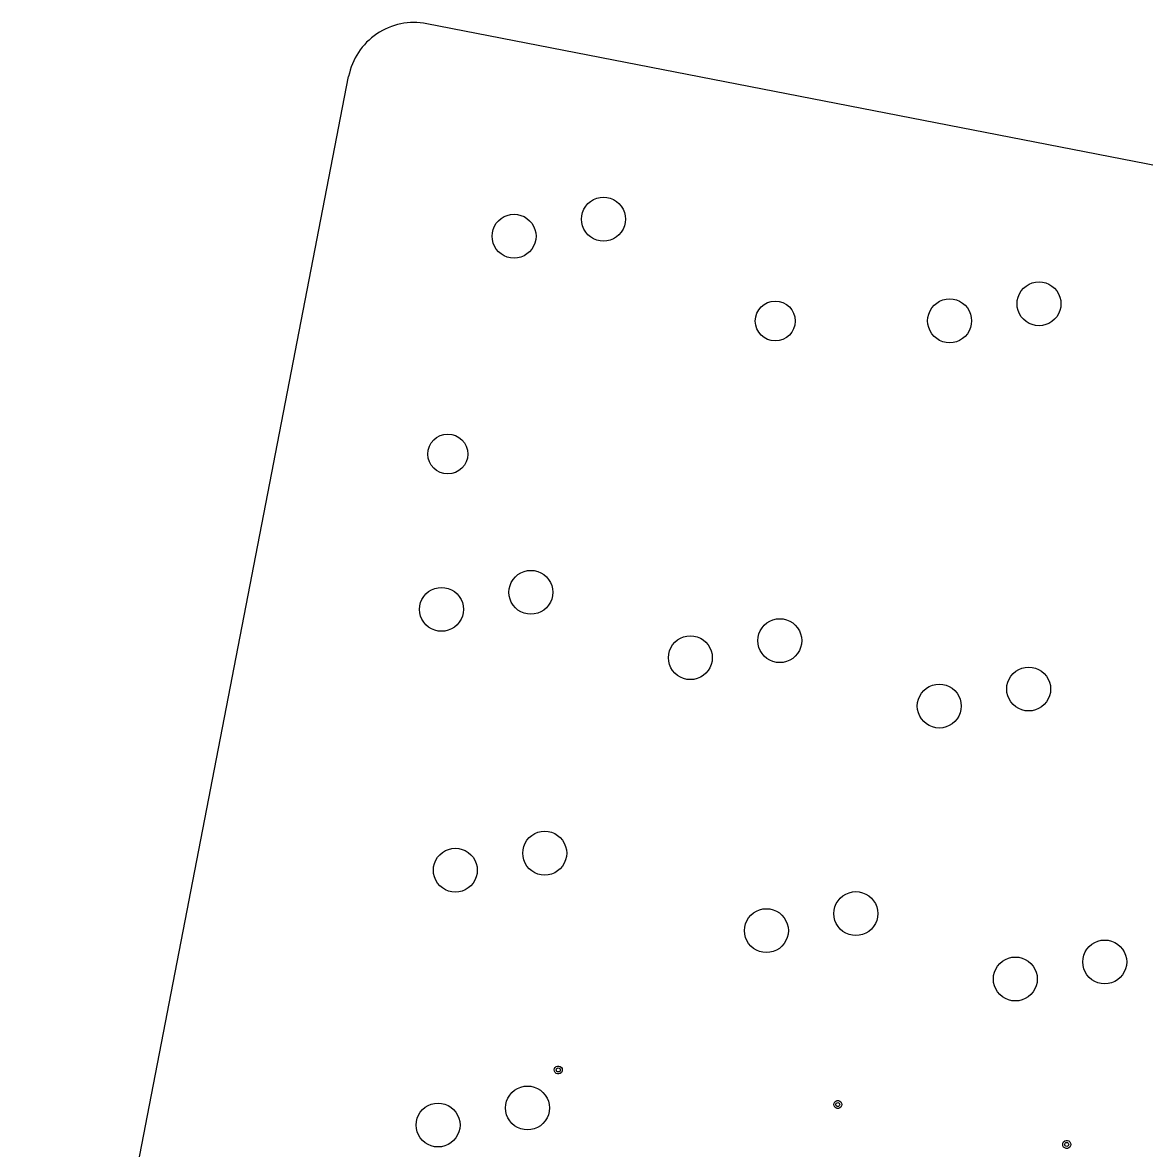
# Model space of a CAD drawing. Extents: x 101 to 518, y -308 to -134.
# Drawn here: x 101.6 to 186, y -227.5 to -142.8 of the extents above; entities that cross this region are included whole.
import ezdxf

# ---------------------------------------------------------------- set-up
doc = ezdxf.new("R2010")
doc.units = 0
doc.layers.add('BLACK', color=7, linetype='CONTINUOUS')

msp = doc.modelspace()

# ---------------------------------------------------------------- linework, layer by layer
at = {"layer": 'BLACK', "linetype": 'CONTINUOUS'}
for p, q in [((244.377337, -164.753061), (131.923203, -142.853183)), ((101.55841, -273.39485), (126.058534, -146.810875)), ((144.45502, -156.070474), (144.694226, -155.971392)), ((144.694226, -155.971392), (144.945987, -155.910949)), ((144.945987, -155.910949), (145.204104, -155.890635)), ((145.204104, -155.890635), (145.462221, -155.910949)), ((145.462221, -155.910949), (145.713982, -155.971392)), ((145.713982, -155.971392), (145.953188, -156.070474)), ((143.634861, -157.030757), (143.733943, -156.791551)), ((143.733943, -156.791551), (143.869226, -156.570789)), ((143.869226, -156.570789), (144.037378, -156.373909)), ((144.037378, -156.373909), (144.234258, -156.205757)), ((144.234258, -156.205757), (144.45502, -156.070474)), ((145.953188, -156.070474), (146.17395, -156.205757)), ((146.17395, -156.205757), (146.37083, -156.373909)), ((146.37083, -156.373909), (146.538982, -156.570789)), ((146.538982, -156.570789), (146.674265, -156.791551)), ((146.674265, -156.791551), (146.773347, -157.030757)), ((137.151238, -157.852485), (137.31939, -157.655605)), ((137.31939, -157.655605), (137.51627, -157.487453)), ((137.51627, -157.487453), (137.737032, -157.35217)), ((137.737032, -157.35217), (137.976238, -157.253088)), ((137.976238, -157.253088), (138.227999, -157.192645)), ((138.227999, -157.192645), (138.486116, -157.172331)), ((138.486116, -157.172331), (138.744233, -157.192645)), ((138.744233, -157.192645), (138.995994, -157.253088)), ((138.995994, -157.253088), (139.2352, -157.35217)), ((139.2352, -157.35217), (139.455962, -157.487453)), ((139.455962, -157.487453), (139.652842, -157.655605)), ((139.652842, -157.655605), (139.820994, -157.852485)), ((143.554104, -157.540635), (143.574418, -157.282518)), ((143.574418, -157.798752), (143.554104, -157.540635)), ((143.574418, -157.282518), (143.634861, -157.030757)), ((146.773347, -157.030757), (146.83379, -157.282518)), ((146.83379, -157.282518), (146.854104, -157.540635)), ((146.854104, -157.540635), (146.83379, -157.798752)), ((136.85643, -158.564214), (136.916873, -158.312453)), ((136.916873, -158.312453), (137.015955, -158.073247)), ((137.015955, -158.073247), (137.151238, -157.852485)), ((139.820994, -157.852485), (139.956277, -158.073247)), ((139.956277, -158.073247), (140.055359, -158.312453)), ((140.055359, -158.312453), (140.115802, -158.564214)), ((143.634861, -158.050513), (143.574418, -157.798752)), ((143.733943, -158.289719), (143.634861, -158.050513)), ((143.869226, -158.510481), (143.733943, -158.289719)), ((144.037378, -158.707361), (143.869226, -158.510481)), ((146.538982, -158.510481), (146.37083, -158.707361)), ((146.674265, -158.289719), (146.538982, -158.510481)), ((146.773347, -158.050513), (146.674265, -158.289719)), ((146.83379, -157.798752), (146.773347, -158.050513)), ((136.836116, -158.822331), (136.85643, -158.564214)), ((136.85643, -159.080448), (136.836116, -158.822331)), ((136.916873, -159.332209), (136.85643, -159.080448)), ((137.015955, -159.571415), (136.916873, -159.332209)), ((140.055359, -159.332209), (139.956277, -159.571415)), ((140.115802, -159.080448), (140.055359, -159.332209)), ((140.115802, -158.564214), (140.136116, -158.822331)), ((140.136116, -158.822331), (140.115802, -159.080448)), ((144.234258, -158.875513), (144.037378, -158.707361)), ((144.45502, -159.010796), (144.234258, -158.875513)), ((144.694226, -159.109878), (144.45502, -159.010796)), ((144.945987, -159.170321), (144.694226, -159.109878)), ((145.204104, -159.190635), (144.945987, -159.170321)), ((145.462221, -159.170321), (145.204104, -159.190635)), ((145.713982, -159.109878), (145.462221, -159.170321)), ((145.953188, -159.010796), (145.713982, -159.109878)), ((146.17395, -158.875513), (145.953188, -159.010796)), ((146.37083, -158.707361), (146.17395, -158.875513)), ((137.151238, -159.792177), (137.015955, -159.571415)), ((137.31939, -159.989057), (137.151238, -159.792177)), ((137.51627, -160.157209), (137.31939, -159.989057)), ((137.737032, -160.292492), (137.51627, -160.157209)), ((139.455962, -160.157209), (139.2352, -160.292492)), ((139.652842, -159.989057), (139.455962, -160.157209)), ((139.820994, -159.792177), (139.652842, -159.989057)), ((139.956277, -159.571415), (139.820994, -159.792177)), ((137.976238, -160.391574), (137.737032, -160.292492)), ((138.227999, -160.452017), (137.976238, -160.391574)), ((138.486116, -160.472331), (138.227999, -160.452017)), ((138.744233, -160.452017), (138.486116, -160.472331)), ((138.995994, -160.391574), (138.744233, -160.452017)), ((139.2352, -160.292492), (138.995994, -160.391574)), ((176.594222, -162.931884), (176.762374, -162.735004)), ((176.762374, -162.735004), (176.959254, -162.566852)), ((176.959254, -162.566852), (177.180016, -162.431569)), ((177.180016, -162.431569), (177.419222, -162.332487)), ((177.419222, -162.332487), (177.670983, -162.272044)), ((177.670983, -162.272044), (177.9291, -162.25173)), ((177.9291, -162.25173), (178.187217, -162.272044)), ((178.187217, -162.272044), (178.438978, -162.332487)), ((178.438978, -162.332487), (178.678184, -162.431569)), ((178.678184, -162.431569), (178.898946, -162.566852)), ((178.898946, -162.566852), (179.095826, -162.735004)), ((179.095826, -162.735004), (179.263978, -162.931884)), ((170.462028, -163.713265), (170.701234, -163.614183)), ((170.701234, -163.614183), (170.952995, -163.55374)), ((170.952995, -163.55374), (171.211112, -163.533426)), ((171.211112, -163.533426), (171.469229, -163.55374)), ((171.469229, -163.55374), (171.72099, -163.614183)), ((171.72099, -163.614183), (171.960196, -163.713265)), ((176.299414, -163.643613), (176.359857, -163.391852)), ((176.359857, -163.391852), (176.458939, -163.152646)), ((176.458939, -163.152646), (176.594222, -162.931884)), ((179.263978, -162.931884), (179.399261, -163.152646)), ((179.399261, -163.152646), (179.498343, -163.391852)), ((179.498343, -163.391852), (179.558786, -163.643613)), ((169.641869, -164.673548), (169.740951, -164.434342)), ((169.740951, -164.434342), (169.876234, -164.21358)), ((169.876234, -164.21358), (170.044386, -164.0167)), ((170.044386, -164.0167), (170.241266, -163.848548)), ((170.241266, -163.848548), (170.462028, -163.713265)), ((171.960196, -163.713265), (172.180958, -163.848548)), ((172.180958, -163.848548), (172.377838, -164.0167)), ((172.377838, -164.0167), (172.54599, -164.21358)), ((172.54599, -164.21358), (172.681273, -164.434342)), ((172.681273, -164.434342), (172.780355, -164.673548)), ((176.2791, -163.90173), (176.299414, -163.643613)), ((176.299414, -164.159847), (176.2791, -163.90173)), ((176.359857, -164.411608), (176.299414, -164.159847)), ((176.458939, -164.650814), (176.359857, -164.411608)), ((179.498343, -164.411608), (179.399261, -164.650814)), ((179.558786, -164.159847), (179.498343, -164.411608)), ((179.558786, -163.643613), (179.5791, -163.90173)), ((179.5791, -163.90173), (179.558786, -164.159847)), ((169.561112, -165.183426), (169.581426, -164.925309)), ((169.581426, -165.441543), (169.561112, -165.183426)), ((169.581426, -164.925309), (169.641869, -164.673548)), ((172.780355, -164.673548), (172.840798, -164.925309)), ((172.840798, -164.925309), (172.861112, -165.183426)), ((172.861112, -165.183426), (172.840798, -165.441543)), ((176.594222, -164.871576), (176.458939, -164.650814)), ((176.762374, -165.068456), (176.594222, -164.871576)), ((176.959254, -165.236608), (176.762374, -165.068456)), ((177.180016, -165.371891), (176.959254, -165.236608)), ((178.898946, -165.236608), (178.678184, -165.371891)), ((179.095826, -165.068456), (178.898946, -165.236608)), ((179.263978, -164.871576), (179.095826, -165.068456)), ((179.399261, -164.650814), (179.263978, -164.871576)), ((169.641869, -165.693304), (169.581426, -165.441543)), ((169.740951, -165.93251), (169.641869, -165.693304)), ((169.876234, -166.153272), (169.740951, -165.93251)), ((170.044386, -166.350152), (169.876234, -166.153272)), ((172.54599, -166.153272), (172.377838, -166.350152)), ((172.681273, -165.93251), (172.54599, -166.153272)), ((172.780355, -165.693304), (172.681273, -165.93251)), ((172.840798, -165.441543), (172.780355, -165.693304)), ((177.419222, -165.470973), (177.180016, -165.371891)), ((177.670983, -165.531416), (177.419222, -165.470973)), ((177.9291, -165.55173), (177.670983, -165.531416)), ((178.187217, -165.531416), (177.9291, -165.55173)), ((178.438978, -165.470973), (178.187217, -165.531416)), ((178.678184, -165.371891), (178.438978, -165.470973)), ((170.241266, -166.518304), (170.044386, -166.350152)), ((170.462028, -166.653587), (170.241266, -166.518304)), ((170.701234, -166.752669), (170.462028, -166.653587)), ((170.952995, -166.813112), (170.701234, -166.752669)), ((171.211112, -166.833426), (170.952995, -166.813112)), ((171.469229, -166.813112), (171.211112, -166.833426)), ((171.72099, -166.752669), (171.469229, -166.813112)), ((171.960196, -166.653587), (171.72099, -166.752669)), ((172.180958, -166.518304), (171.960196, -166.653587)), ((172.377838, -166.350152), (172.180958, -166.518304)), ((139.241859, -184.021389), (139.49362, -183.960946)), ((139.49362, -183.960946), (139.751737, -183.940632)), ((139.751737, -183.940632), (140.009854, -183.960946)), ((140.009854, -183.960946), (140.261615, -184.021389)), ((138.281576, -184.841548), (138.416859, -184.620786)), ((138.416859, -184.620786), (138.585011, -184.423906)), ((138.585011, -184.423906), (138.781891, -184.255754)), ((138.781891, -184.255754), (139.002653, -184.120471)), ((139.002653, -184.120471), (139.241859, -184.021389)), ((140.261615, -184.021389), (140.500821, -184.120471)), ((140.500821, -184.120471), (140.721583, -184.255754)), ((140.721583, -184.255754), (140.918463, -184.423906)), ((140.918463, -184.423906), (141.086615, -184.620786)), ((141.086615, -184.620786), (141.221898, -184.841548)), ((131.867023, -185.705602), (132.063903, -185.53745)), ((132.063903, -185.53745), (132.284665, -185.402167)), ((132.284665, -185.402167), (132.523871, -185.303085)), ((132.523871, -185.303085), (132.775632, -185.242642)), ((132.775632, -185.242642), (133.033749, -185.222328)), ((133.033749, -185.222328), (133.291866, -185.242642)), ((133.291866, -185.242642), (133.543627, -185.303085)), ((133.543627, -185.303085), (133.782833, -185.402167)), ((133.782833, -185.402167), (134.003595, -185.53745)), ((134.003595, -185.53745), (134.200475, -185.705602)), ((138.101737, -185.590632), (138.122051, -185.332515)), ((138.122051, -185.848749), (138.101737, -185.590632)), ((138.122051, -185.332515), (138.182494, -185.080754)), ((138.182494, -185.080754), (138.281576, -184.841548)), ((141.221898, -184.841548), (141.32098, -185.080754)), ((141.32098, -185.080754), (141.381423, -185.332515)), ((141.381423, -185.332515), (141.401737, -185.590632)), ((141.401737, -185.590632), (141.381423, -185.848749)), ((131.404063, -186.614211), (131.464506, -186.36245)), ((131.464506, -186.36245), (131.563588, -186.123244)), ((131.563588, -186.123244), (131.698871, -185.902482)), ((131.698871, -185.902482), (131.867023, -185.705602)), ((134.200475, -185.705602), (134.368627, -185.902482)), ((134.368627, -185.902482), (134.50391, -186.123244)), ((134.50391, -186.123244), (134.602992, -186.36245)), ((134.602992, -186.36245), (134.663435, -186.614211)), ((138.182494, -186.10051), (138.122051, -185.848749)), ((138.281576, -186.339716), (138.182494, -186.10051)), ((138.416859, -186.560478), (138.281576, -186.339716)), ((141.221898, -186.339716), (141.086615, -186.560478)), ((141.32098, -186.10051), (141.221898, -186.339716)), ((141.381423, -185.848749), (141.32098, -186.10051)), ((131.383749, -186.872328), (131.404063, -186.614211)), ((131.404063, -187.130445), (131.383749, -186.872328)), ((131.464506, -187.382206), (131.404063, -187.130445)), ((134.663435, -187.130445), (134.602992, -187.382206)), ((134.663435, -186.614211), (134.683749, -186.872328)), ((134.683749, -186.872328), (134.663435, -187.130445)), ((138.585011, -186.757358), (138.416859, -186.560478)), ((138.781891, -186.92551), (138.585011, -186.757358)), ((139.002653, -187.060793), (138.781891, -186.92551)), ((139.241859, -187.159875), (139.002653, -187.060793)), ((139.49362, -187.220318), (139.241859, -187.159875)), ((139.751737, -187.240632), (139.49362, -187.220318)), ((140.009854, -187.220318), (139.751737, -187.240632)), ((140.261615, -187.159875), (140.009854, -187.220318)), ((140.500821, -187.060793), (140.261615, -187.159875)), ((140.721583, -186.92551), (140.500821, -187.060793)), ((140.918463, -186.757358), (140.721583, -186.92551)), ((141.086615, -186.560478), (140.918463, -186.757358)), ((131.563588, -187.621412), (131.464506, -187.382206)), ((131.698871, -187.842174), (131.563588, -187.621412)), ((131.867023, -188.039054), (131.698871, -187.842174)), ((132.063903, -188.207206), (131.867023, -188.039054)), ((132.284665, -188.342489), (132.063903, -188.207206)), ((134.003595, -188.207206), (133.782833, -188.342489)), ((134.200475, -188.039054), (134.003595, -188.207206)), ((134.368627, -187.842174), (134.200475, -188.039054)), ((134.50391, -187.621412), (134.368627, -187.842174)), ((134.602992, -187.382206), (134.50391, -187.621412)), ((157.116857, -188.255697), (157.285009, -188.058817)), ((157.285009, -188.058817), (157.481889, -187.890665)), ((157.481889, -187.890665), (157.702651, -187.755382)), ((157.702651, -187.755382), (157.941857, -187.6563)), ((157.941857, -187.6563), (158.193618, -187.595857)), ((158.193618, -187.595857), (158.451735, -187.575543)), ((158.451735, -187.575543), (158.709852, -187.595857)), ((158.709852, -187.595857), (158.961613, -187.6563)), ((158.961613, -187.6563), (159.200819, -187.755382)), ((159.200819, -187.755382), (159.421581, -187.890665)), ((159.421581, -187.890665), (159.618461, -188.058817)), ((159.618461, -188.058817), (159.786613, -188.255697)), ((132.523871, -188.441571), (132.284665, -188.342489)), ((132.775632, -188.502014), (132.523871, -188.441571)), ((133.033749, -188.522328), (132.775632, -188.502014)), ((133.291866, -188.502014), (133.033749, -188.522328)), ((133.543627, -188.441571), (133.291866, -188.502014)), ((133.782833, -188.342489), (133.543627, -188.441571)), ((150.763901, -189.172361), (150.984663, -189.037078)), ((150.984663, -189.037078), (151.223869, -188.937996)), ((151.223869, -188.937996), (151.47563, -188.877553)), ((151.47563, -188.877553), (151.733747, -188.857239)), ((151.733747, -188.857239), (151.991864, -188.877553)), ((151.991864, -188.877553), (152.243625, -188.937996)), ((152.243625, -188.937996), (152.482831, -189.037078)), ((152.482831, -189.037078), (152.703593, -189.172361)), ((156.801735, -189.225543), (156.822049, -188.967426)), ((156.822049, -188.967426), (156.882492, -188.715665)), ((156.882492, -188.715665), (156.981574, -188.476459)), ((156.981574, -188.476459), (157.116857, -188.255697)), ((159.786613, -188.255697), (159.921896, -188.476459)), ((159.921896, -188.476459), (160.020978, -188.715665)), ((160.020978, -188.715665), (160.081421, -188.967426)), ((160.081421, -188.967426), (160.101735, -189.225543)), ((150.164504, -189.997361), (150.263586, -189.758155)), ((150.263586, -189.758155), (150.398869, -189.537393)), ((150.398869, -189.537393), (150.567021, -189.340513)), ((150.567021, -189.340513), (150.763901, -189.172361)), ((152.703593, -189.172361), (152.900473, -189.340513)), ((152.900473, -189.340513), (153.068625, -189.537393)), ((153.068625, -189.537393), (153.203908, -189.758155)), ((153.203908, -189.758155), (153.30299, -189.997361)), ((156.822049, -189.48366), (156.801735, -189.225543)), ((156.882492, -189.735421), (156.822049, -189.48366)), ((156.981574, -189.974627), (156.882492, -189.735421)), ((160.020978, -189.735421), (159.921896, -189.974627)), ((160.081421, -189.48366), (160.020978, -189.735421)), ((160.101735, -189.225543), (160.081421, -189.48366)), ((150.083747, -190.507239), (150.104061, -190.249122)), ((150.104061, -190.765356), (150.083747, -190.507239)), ((150.104061, -190.249122), (150.164504, -189.997361)), ((150.164504, -191.017117), (150.104061, -190.765356)), ((153.30299, -189.997361), (153.363433, -190.249122)), ((153.363433, -190.765356), (153.30299, -191.017117)), ((153.363433, -190.249122), (153.383747, -190.507239)), ((153.383747, -190.507239), (153.363433, -190.765356)), ((157.116857, -190.195389), (156.981574, -189.974627)), ((157.285009, -190.392269), (157.116857, -190.195389)), ((157.481889, -190.560421), (157.285009, -190.392269)), ((157.702651, -190.695704), (157.481889, -190.560421)), ((157.941857, -190.794786), (157.702651, -190.695704)), ((159.200819, -190.695704), (158.961613, -190.794786)), ((159.421581, -190.560421), (159.200819, -190.695704)), ((159.618461, -190.392269), (159.421581, -190.560421)), ((159.786613, -190.195389), (159.618461, -190.392269)), ((159.921896, -189.974627), (159.786613, -190.195389)), ((150.263586, -191.256323), (150.164504, -191.017117)), ((150.398869, -191.477085), (150.263586, -191.256323)), ((150.567021, -191.673965), (150.398869, -191.477085)), ((153.068625, -191.477085), (152.900473, -191.673965)), ((153.203908, -191.256323), (153.068625, -191.477085)), ((153.30299, -191.017117), (153.203908, -191.256323)), ((158.193618, -190.855229), (157.941857, -190.794786)), ((158.451735, -190.875543), (158.193618, -190.855229)), ((158.709852, -190.855229), (158.451735, -190.875543)), ((158.961613, -190.794786), (158.709852, -190.855229)), ((175.985006, -191.693729), (176.181886, -191.525577)), ((176.181886, -191.525577), (176.402648, -191.390294)), ((176.402648, -191.390294), (176.641854, -191.291212)), ((176.641854, -191.291212), (176.893615, -191.230769)), ((176.893615, -191.230769), (177.151732, -191.210455)), ((177.151732, -191.210455), (177.409849, -191.230769)), ((177.409849, -191.230769), (177.66161, -191.291212)), ((177.66161, -191.291212), (177.900816, -191.390294)), ((177.900816, -191.390294), (178.121578, -191.525577)), ((178.121578, -191.525577), (178.318458, -191.693729)), ((150.763901, -191.842117), (150.567021, -191.673965)), ((150.984663, -191.9774), (150.763901, -191.842117)), ((151.223869, -192.076482), (150.984663, -191.9774)), ((151.47563, -192.136925), (151.223869, -192.076482)), ((151.733747, -192.157239), (151.47563, -192.136925)), ((151.991864, -192.136925), (151.733747, -192.157239)), ((152.243625, -192.076482), (151.991864, -192.136925)), ((152.482831, -191.9774), (152.243625, -192.076482)), ((152.703593, -191.842117), (152.482831, -191.9774)), ((152.900473, -191.673965), (152.703593, -191.842117)), ((175.522046, -192.602338), (175.582489, -192.350577)), ((175.582489, -192.350577), (175.681571, -192.111371)), ((175.681571, -192.111371), (175.816854, -191.890609)), ((175.816854, -191.890609), (175.985006, -191.693729)), ((178.318458, -191.693729), (178.48661, -191.890609)), ((178.48661, -191.890609), (178.621893, -192.111371)), ((178.621893, -192.111371), (178.720975, -192.350577)), ((178.720975, -192.350577), (178.781418, -192.602338)), ((168.963583, -193.393067), (169.098866, -193.172305)), ((169.098866, -193.172305), (169.267018, -192.975425)), ((169.267018, -192.975425), (169.463898, -192.807273)), ((169.463898, -192.807273), (169.68466, -192.67199)), ((169.68466, -192.67199), (169.923866, -192.572908)), ((169.923866, -192.572908), (170.175627, -192.512465)), ((170.175627, -192.512465), (170.433744, -192.492151)), ((170.433744, -192.492151), (170.691861, -192.512465)), ((170.691861, -192.512465), (170.943622, -192.572908)), ((170.943622, -192.572908), (171.182828, -192.67199)), ((171.182828, -192.67199), (171.40359, -192.807273)), ((171.40359, -192.807273), (171.60047, -192.975425)), ((171.60047, -192.975425), (171.768622, -193.172305)), ((171.768622, -193.172305), (171.903905, -193.393067)), ((175.501732, -192.860455), (175.522046, -192.602338)), ((175.522046, -193.118572), (175.501732, -192.860455)), ((175.582489, -193.370333), (175.522046, -193.118572)), ((178.781418, -193.118572), (178.720975, -193.370333)), ((178.781418, -192.602338), (178.801732, -192.860455)), ((178.801732, -192.860455), (178.781418, -193.118572)), ((168.783744, -194.142151), (168.804058, -193.884034)), ((168.804058, -194.400268), (168.783744, -194.142151)), ((168.804058, -193.884034), (168.864501, -193.632273)), ((168.864501, -193.632273), (168.963583, -193.393067)), ((171.903905, -193.393067), (172.002987, -193.632273)), ((172.002987, -193.632273), (172.06343, -193.884034)), ((172.06343, -193.884034), (172.083744, -194.142151)), ((172.083744, -194.142151), (172.06343, -194.400268)), ((175.681571, -193.609539), (175.582489, -193.370333)), ((175.816854, -193.830301), (175.681571, -193.609539)), ((175.985006, -194.027181), (175.816854, -193.830301)), ((176.181886, -194.195333), (175.985006, -194.027181)), ((178.318458, -194.027181), (178.121578, -194.195333)), ((178.48661, -193.830301), (178.318458, -194.027181)), ((178.621893, -193.609539), (178.48661, -193.830301)), ((178.720975, -193.370333), (178.621893, -193.609539)), ((168.864501, -194.652029), (168.804058, -194.400268)), ((168.963583, -194.891235), (168.864501, -194.652029)), ((169.098866, -195.111997), (168.963583, -194.891235)), ((171.903905, -194.891235), (171.768622, -195.111997)), ((172.002987, -194.652029), (171.903905, -194.891235)), ((172.06343, -194.400268), (172.002987, -194.652029)), ((176.402648, -194.330616), (176.181886, -194.195333)), ((176.641854, -194.429698), (176.402648, -194.330616)), ((176.893615, -194.490141), (176.641854, -194.429698)), ((177.151732, -194.510455), (176.893615, -194.490141)), ((177.409849, -194.490141), (177.151732, -194.510455)), ((177.66161, -194.429698), (177.409849, -194.490141)), ((177.900816, -194.330616), (177.66161, -194.429698)), ((178.121578, -194.195333), (177.900816, -194.330616)), ((169.267018, -195.308877), (169.098866, -195.111997)), ((169.463898, -195.477029), (169.267018, -195.308877)), ((169.68466, -195.612312), (169.463898, -195.477029)), ((169.923866, -195.711394), (169.68466, -195.612312)), ((170.175627, -195.771837), (169.923866, -195.711394)), ((170.433744, -195.792151), (170.175627, -195.771837)), ((170.691861, -195.771837), (170.433744, -195.792151)), ((170.943622, -195.711394), (170.691861, -195.771837)), ((171.182828, -195.612312), (170.943622, -195.711394)), ((171.40359, -195.477029), (171.182828, -195.612312)), ((171.60047, -195.308877), (171.40359, -195.477029)), ((171.768622, -195.111997), (171.60047, -195.308877)), ((139.321664, -204.450274), (139.456947, -204.229512)), ((139.456947, -204.229512), (139.625099, -204.032632)), ((139.625099, -204.032632), (139.821979, -203.86448)), ((139.821979, -203.86448), (140.042741, -203.729197)), ((140.042741, -203.729197), (140.281947, -203.630115)), ((140.281947, -203.630115), (140.533708, -203.569672)), ((140.533708, -203.569672), (140.791825, -203.549358)), ((140.791825, -203.549358), (141.049942, -203.569672)), ((141.049942, -203.569672), (141.301703, -203.630115)), ((141.301703, -203.630115), (141.540909, -203.729197)), ((141.540909, -203.729197), (141.761671, -203.86448)), ((141.761671, -203.86448), (141.958551, -204.032632)), ((141.958551, -204.032632), (142.126703, -204.229512)), ((142.126703, -204.229512), (142.261986, -204.450274)), ((132.907111, -205.314328), (133.103991, -205.146176)), ((133.103991, -205.146176), (133.324753, -205.010893)), ((133.324753, -205.010893), (133.563959, -204.911811)), ((133.563959, -204.911811), (133.81572, -204.851368)), ((133.81572, -204.851368), (134.073837, -204.831054)), ((134.073837, -204.831054), (134.331954, -204.851368)), ((134.331954, -204.851368), (134.583715, -204.911811)), ((134.583715, -204.911811), (134.822921, -205.010893)), ((134.822921, -205.010893), (135.043683, -205.146176)), ((135.043683, -205.146176), (135.240563, -205.314328)), ((139.141825, -205.199358), (139.162139, -204.941241)), ((139.162139, -204.941241), (139.222582, -204.68948)), ((139.222582, -204.68948), (139.321664, -204.450274)), ((142.261986, -204.450274), (142.361068, -204.68948)), ((142.361068, -204.68948), (142.421511, -204.941241)), ((142.421511, -204.941241), (142.441825, -205.199358)), ((132.444151, -206.222937), (132.504594, -205.971176)), ((132.504594, -205.971176), (132.603676, -205.73197)), ((132.603676, -205.73197), (132.738959, -205.511208)), ((132.738959, -205.511208), (132.907111, -205.314328)), ((135.240563, -205.314328), (135.408715, -205.511208)), ((135.408715, -205.511208), (135.543998, -205.73197)), ((135.543998, -205.73197), (135.64308, -205.971176)), ((135.64308, -205.971176), (135.703523, -206.222937)), ((139.162139, -205.457475), (139.141825, -205.199358)), ((139.222582, -205.709236), (139.162139, -205.457475)), ((139.321664, -205.948442), (139.222582, -205.709236)), ((139.456947, -206.169204), (139.321664, -205.948442)), ((142.261986, -205.948442), (142.126703, -206.169204)), ((142.361068, -205.709236), (142.261986, -205.948442)), ((142.421511, -205.457475), (142.361068, -205.709236)), ((142.441825, -205.199358), (142.421511, -205.457475)), ((132.423837, -206.481054), (132.444151, -206.222937)), ((132.444151, -206.739171), (132.423837, -206.481054)), ((132.504594, -206.990932), (132.444151, -206.739171)), ((135.703523, -206.739171), (135.64308, -206.990932)), ((135.703523, -206.222937), (135.723837, -206.481054)), ((135.723837, -206.481054), (135.703523, -206.739171)), ((139.625099, -206.366084), (139.456947, -206.169204)), ((139.821979, -206.534236), (139.625099, -206.366084)), ((140.042741, -206.669519), (139.821979, -206.534236)), ((140.281947, -206.768601), (140.042741, -206.669519)), ((140.533708, -206.829044), (140.281947, -206.768601)), ((140.791825, -206.849358), (140.533708, -206.829044)), ((141.049942, -206.829044), (140.791825, -206.849358)), ((141.301703, -206.768601), (141.049942, -206.829044)), ((141.540909, -206.669519), (141.301703, -206.768601)), ((141.761671, -206.534236), (141.540909, -206.669519)), ((141.958551, -206.366084), (141.761671, -206.534236)), ((142.126703, -206.169204), (141.958551, -206.366084)), ((132.603676, -207.230138), (132.504594, -206.990932)), ((132.738959, -207.4509), (132.603676, -207.230138)), ((132.907111, -207.64778), (132.738959, -207.4509)), ((133.103991, -207.815932), (132.907111, -207.64778)), ((135.240563, -207.64778), (135.043683, -207.815932)), ((135.408715, -207.4509), (135.240563, -207.64778)), ((135.543998, -207.230138), (135.408715, -207.4509)), ((135.64308, -206.990932), (135.543998, -207.230138)), ((133.324753, -207.951215), (133.103991, -207.815932)), ((133.563959, -208.050297), (133.324753, -207.951215)), ((133.81572, -208.11074), (133.563959, -208.050297)), ((134.073837, -208.131054), (133.81572, -208.11074)), ((134.331954, -208.11074), (134.073837, -208.131054)), ((134.583715, -208.050297), (134.331954, -208.11074)), ((134.822921, -207.951215), (134.583715, -208.050297)), ((135.043683, -207.815932), (134.822921, -207.951215)), ((163.000096, -208.576271), (163.196976, -208.408119)), ((163.196976, -208.408119), (163.417738, -208.272836)), ((163.417738, -208.272836), (163.656944, -208.173754)), ((163.656944, -208.173754), (163.908705, -208.113311)), ((163.908705, -208.113311), (164.166822, -208.092997)), ((164.166822, -208.092997), (164.424939, -208.113311)), ((164.424939, -208.113311), (164.6767, -208.173754)), ((164.6767, -208.173754), (164.915906, -208.272836)), ((164.915906, -208.272836), (165.136668, -208.408119)), ((165.136668, -208.408119), (165.333548, -208.576271)), ((156.938956, -209.45545), (157.190717, -209.395007)), ((157.190717, -209.395007), (157.448834, -209.374693)), ((157.448834, -209.374693), (157.706951, -209.395007)), ((157.706951, -209.395007), (157.958712, -209.45545)), ((162.537136, -209.48488), (162.597579, -209.233119)), ((162.597579, -209.233119), (162.696661, -208.993913)), ((162.696661, -208.993913), (162.831944, -208.773151)), ((162.831944, -208.773151), (163.000096, -208.576271)), ((165.333548, -208.576271), (165.5017, -208.773151)), ((165.5017, -208.773151), (165.636983, -208.993913)), ((165.636983, -208.993913), (165.736065, -209.233119)), ((165.736065, -209.233119), (165.796508, -209.48488)), ((155.978673, -210.275609), (156.113956, -210.054847)), ((156.113956, -210.054847), (156.282108, -209.857967)), ((156.282108, -209.857967), (156.478988, -209.689815)), ((156.478988, -209.689815), (156.69975, -209.554532)), ((156.69975, -209.554532), (156.938956, -209.45545)), ((157.958712, -209.45545), (158.197918, -209.554532)), ((158.197918, -209.554532), (158.41868, -209.689815)), ((158.41868, -209.689815), (158.61556, -209.857967)), ((158.61556, -209.857967), (158.783712, -210.054847)), ((158.783712, -210.054847), (158.918995, -210.275609)), ((162.516822, -209.742997), (162.537136, -209.48488)), ((162.537136, -210.001114), (162.516822, -209.742997)), ((162.597579, -210.252875), (162.537136, -210.001114)), ((162.696661, -210.492081), (162.597579, -210.252875)), ((165.736065, -210.252875), (165.636983, -210.492081)), ((165.796508, -210.001114), (165.736065, -210.252875)), ((165.796508, -209.48488), (165.816822, -209.742997)), ((165.816822, -209.742997), (165.796508, -210.001114)), ((155.798834, -211.024693), (155.819148, -210.766576)), ((155.819148, -211.28281), (155.798834, -211.024693)), ((155.819148, -210.766576), (155.879591, -210.514815)), ((155.879591, -210.514815), (155.978673, -210.275609)), ((158.918995, -210.275609), (159.018077, -210.514815)), ((159.018077, -210.514815), (159.07852, -210.766576)), ((159.07852, -210.766576), (159.098834, -211.024693)), ((159.098834, -211.024693), (159.07852, -211.28281)), ((162.831944, -210.712843), (162.696661, -210.492081)), ((163.000096, -210.909723), (162.831944, -210.712843)), ((163.196976, -211.077875), (163.000096, -210.909723)), ((163.417738, -211.213158), (163.196976, -211.077875)), ((165.136668, -211.077875), (164.915906, -211.213158)), ((165.333548, -210.909723), (165.136668, -211.077875)), ((165.5017, -210.712843), (165.333548, -210.909723)), ((165.636983, -210.492081), (165.5017, -210.712843)), ((155.879591, -211.534571), (155.819148, -211.28281)), ((155.978673, -211.773777), (155.879591, -211.534571)), ((156.113956, -211.994539), (155.978673, -211.773777)), ((158.918995, -211.773777), (158.783712, -211.994539)), ((159.018077, -211.534571), (158.918995, -211.773777)), ((159.07852, -211.28281), (159.018077, -211.534571)), ((163.656944, -211.31224), (163.417738, -211.213158)), ((163.908705, -211.372683), (163.656944, -211.31224)), ((164.166822, -211.392997), (163.908705, -211.372683)), ((164.424939, -211.372683), (164.166822, -211.392997)), ((164.6767, -211.31224), (164.424939, -211.372683)), ((164.915906, -211.213158), (164.6767, -211.31224)), ((181.896974, -212.04303), (182.117736, -211.907747)), ((182.117736, -211.907747), (182.356942, -211.808665)), ((182.356942, -211.808665), (182.608703, -211.748222)), ((182.608703, -211.748222), (182.86682, -211.727908)), ((182.86682, -211.727908), (183.124937, -211.748222)), ((183.124937, -211.748222), (183.376698, -211.808665)), ((183.376698, -211.808665), (183.615904, -211.907747)), ((183.615904, -211.907747), (183.836666, -212.04303)), ((156.282108, -212.191419), (156.113956, -211.994539)), ((156.478988, -212.359571), (156.282108, -212.191419)), ((156.69975, -212.494854), (156.478988, -212.359571)), ((156.938956, -212.593936), (156.69975, -212.494854)), ((157.190717, -212.654379), (156.938956, -212.593936)), ((157.448834, -212.674693), (157.190717, -212.654379)), ((157.706951, -212.654379), (157.448834, -212.674693)), ((157.958712, -212.593936), (157.706951, -212.654379)), ((158.197918, -212.494854), (157.958712, -212.593936)), ((158.41868, -212.359571), (158.197918, -212.494854)), ((158.61556, -212.191419), (158.41868, -212.359571)), ((158.783712, -211.994539), (158.61556, -212.191419)), ((181.297577, -212.86803), (181.396659, -212.628824)), ((181.396659, -212.628824), (181.531942, -212.408062)), ((181.531942, -212.408062), (181.700094, -212.211182)), ((181.700094, -212.211182), (181.896974, -212.04303)), ((183.836666, -212.04303), (184.033546, -212.211182)), ((184.033546, -212.211182), (184.201698, -212.408062)), ((184.201698, -212.408062), (184.336981, -212.628824)), ((184.336981, -212.628824), (184.436063, -212.86803)), ((174.813954, -213.689758), (174.982106, -213.492878)), ((174.982106, -213.492878), (175.178986, -213.324726)), ((175.178986, -213.324726), (175.399748, -213.189443)), ((175.399748, -213.189443), (175.638954, -213.090361)), ((175.638954, -213.090361), (175.890715, -213.029918)), ((175.890715, -213.029918), (176.148832, -213.009604)), ((176.148832, -213.009604), (176.406949, -213.029918)), ((176.406949, -213.029918), (176.65871, -213.090361)), ((176.65871, -213.090361), (176.897916, -213.189443)), ((176.897916, -213.189443), (177.118678, -213.324726)), ((177.118678, -213.324726), (177.315558, -213.492878)), ((177.315558, -213.492878), (177.48371, -213.689758)), ((181.21682, -213.377908), (181.237134, -213.119791)), ((181.237134, -213.636025), (181.21682, -213.377908)), ((181.237134, -213.119791), (181.297577, -212.86803)), ((181.297577, -213.887786), (181.237134, -213.636025)), ((184.436063, -212.86803), (184.496506, -213.119791)), ((184.496506, -213.636025), (184.436063, -213.887786)), ((184.496506, -213.119791), (184.51682, -213.377908)), ((184.51682, -213.377908), (184.496506, -213.636025)), ((174.498832, -214.659604), (174.519146, -214.401487)), ((174.519146, -214.401487), (174.579589, -214.149726)), ((174.579589, -214.149726), (174.678671, -213.91052)), ((174.678671, -213.91052), (174.813954, -213.689758)), ((177.48371, -213.689758), (177.618993, -213.91052)), ((177.618993, -213.91052), (177.718075, -214.149726)), ((177.718075, -214.149726), (177.778518, -214.401487)), ((177.778518, -214.401487), (177.798832, -214.659604)), ((181.396659, -214.126992), (181.297577, -213.887786)), ((181.531942, -214.347754), (181.396659, -214.126992)), ((181.700094, -214.544634), (181.531942, -214.347754)), ((184.201698, -214.347754), (184.033546, -214.544634)), ((184.336981, -214.126992), (184.201698, -214.347754)), ((184.436063, -213.887786), (184.336981, -214.126992)), ((174.519146, -214.917721), (174.498832, -214.659604)), ((174.579589, -215.169482), (174.519146, -214.917721)), ((174.678671, -215.408688), (174.579589, -215.169482)), ((177.718075, -215.169482), (177.618993, -215.408688)), ((177.778518, -214.917721), (177.718075, -215.169482)), ((177.798832, -214.659604), (177.778518, -214.917721)), ((181.896974, -214.712786), (181.700094, -214.544634)), ((182.117736, -214.848069), (181.896974, -214.712786)), ((182.356942, -214.947151), (182.117736, -214.848069)), ((182.608703, -215.007594), (182.356942, -214.947151)), ((182.86682, -215.027908), (182.608703, -215.007594)), ((183.124937, -215.007594), (182.86682, -215.027908)), ((183.376698, -214.947151), (183.124937, -215.007594)), ((183.615904, -214.848069), (183.376698, -214.947151)), ((183.836666, -214.712786), (183.615904, -214.848069)), ((184.033546, -214.544634), (183.836666, -214.712786)), ((174.813954, -215.62945), (174.678671, -215.408688)), ((174.982106, -215.82633), (174.813954, -215.62945)), ((175.178986, -215.994482), (174.982106, -215.82633)), ((175.399748, -216.129765), (175.178986, -215.994482)), ((175.638954, -216.228847), (175.399748, -216.129765)), ((176.897916, -216.129765), (176.65871, -216.228847)), ((177.118678, -215.994482), (176.897916, -216.129765)), ((177.315558, -215.82633), (177.118678, -215.994482)), ((177.48371, -215.62945), (177.315558, -215.82633)), ((177.618993, -215.408688), (177.48371, -215.62945)), ((175.890715, -216.28929), (175.638954, -216.228847)), ((176.148832, -216.309604), (175.890715, -216.28929)), ((176.406949, -216.28929), (176.148832, -216.309604)), ((176.65871, -216.228847), (176.406949, -216.28929)), ((141.579927, -221.303475), (141.65974, -221.236503)), ((141.65974, -221.236503), (141.757646, -221.200869)), ((141.757646, -221.200869), (141.861834, -221.200869)), ((141.861834, -221.200869), (141.95974, -221.236503)), ((141.95974, -221.236503), (142.039553, -221.303475)), ((141.50974, -221.496311), (141.527832, -221.393705)), ((141.527832, -221.598917), (141.50974, -221.496311)), ((141.527832, -221.393705), (141.579927, -221.303475)), ((141.579927, -221.689147), (141.527832, -221.598917)), ((141.65974, -221.756119), (141.579927, -221.689147)), ((141.757646, -221.791753), (141.65974, -221.756119)), ((141.861834, -221.791753), (141.757646, -221.791753)), ((141.95974, -221.756119), (141.861834, -221.791753)), ((142.039553, -221.689147), (141.95974, -221.756119)), ((142.039553, -221.303475), (142.091648, -221.393705)), ((142.091648, -221.598917), (142.039553, -221.689147)), ((142.091648, -221.393705), (142.10974, -221.496311)), ((142.10974, -221.496311), (142.091648, -221.598917)), ((138.524567, -223.018841), (138.745329, -222.883558)), ((138.745329, -222.883558), (138.984535, -222.784476)), ((138.984535, -222.784476), (139.236296, -222.724033)), ((139.236296, -222.724033), (139.494413, -222.703719)), ((139.494413, -222.703719), (139.75253, -222.724033)), ((139.75253, -222.724033), (140.004291, -222.784476)), ((140.004291, -222.784476), (140.243497, -222.883558)), ((140.243497, -222.883558), (140.464259, -223.018841)), ((137.92517, -223.843841), (138.024252, -223.604635)), ((138.024252, -223.604635), (138.159535, -223.383873)), ((138.159535, -223.383873), (138.327687, -223.186993)), ((138.327687, -223.186993), (138.524567, -223.018841)), ((140.464259, -223.018841), (140.661139, -223.186993)), ((140.661139, -223.186993), (140.829291, -223.383873)), ((140.829291, -223.383873), (140.964574, -223.604635)), ((140.964574, -223.604635), (141.063656, -223.843841)), ((162.65974, -223.836503), (162.757646, -223.800869)), ((162.757646, -223.800869), (162.861834, -223.800869)), ((162.861834, -223.800869), (162.95974, -223.836503)), ((131.306264, -224.886331), (131.441547, -224.665569)), ((131.441547, -224.665569), (131.609699, -224.468689)), ((131.609699, -224.468689), (131.806579, -224.300537)), ((131.806579, -224.300537), (132.027341, -224.165254)), ((132.027341, -224.165254), (132.266547, -224.066172)), ((132.266547, -224.066172), (132.518308, -224.005729)), ((132.518308, -224.005729), (132.776425, -223.985415)), ((132.776425, -223.985415), (133.034542, -224.005729)), ((133.034542, -224.005729), (133.286303, -224.066172)), ((133.286303, -224.066172), (133.525509, -224.165254)), ((133.525509, -224.165254), (133.746271, -224.300537)), ((133.746271, -224.300537), (133.943151, -224.468689)), ((133.943151, -224.468689), (134.111303, -224.665569)), ((134.111303, -224.665569), (134.246586, -224.886331)), ((137.844413, -224.353719), (137.864727, -224.095602)), ((137.864727, -224.611836), (137.844413, -224.353719)), ((137.864727, -224.095602), (137.92517, -223.843841)), ((137.92517, -224.863597), (137.864727, -224.611836)), ((141.063656, -223.843841), (141.124099, -224.095602)), ((141.124099, -224.611836), (141.063656, -224.863597)), ((141.124099, -224.095602), (141.144413, -224.353719)), ((141.144413, -224.353719), (141.124099, -224.611836)), ((162.50974, -224.096311), (162.527832, -223.993705)), ((162.527832, -224.198917), (162.50974, -224.096311)), ((162.527832, -223.993705), (162.579927, -223.903475)), ((162.579927, -224.289147), (162.527832, -224.198917)), ((162.579927, -223.903475), (162.65974, -223.836503)), ((162.65974, -224.356119), (162.579927, -224.289147)), ((162.757646, -224.391753), (162.65974, -224.356119)), ((162.861834, -224.391753), (162.757646, -224.391753)), ((162.95974, -224.356119), (162.861834, -224.391753)), ((162.95974, -223.836503), (163.039553, -223.903475)), ((163.039553, -224.289147), (162.95974, -224.356119)), ((163.039553, -223.903475), (163.091648, -223.993705)), ((163.091648, -224.198917), (163.039553, -224.289147)), ((163.091648, -223.993705), (163.10974, -224.096311)), ((163.10974, -224.096311), (163.091648, -224.198917)), ((131.126425, -225.635415), (131.146739, -225.377298)), ((131.146739, -225.377298), (131.207182, -225.125537)), ((131.207182, -225.125537), (131.306264, -224.886331)), ((134.246586, -224.886331), (134.345668, -225.125537)), ((134.345668, -225.125537), (134.406111, -225.377298)), ((134.406111, -225.377298), (134.426425, -225.635415)), ((138.024252, -225.102803), (137.92517, -224.863597)), ((138.159535, -225.323565), (138.024252, -225.102803)), ((138.327687, -225.520445), (138.159535, -225.323565)), ((138.524567, -225.688597), (138.327687, -225.520445)), ((140.661139, -225.520445), (140.464259, -225.688597)), ((140.829291, -225.323565), (140.661139, -225.520445)), ((140.964574, -225.102803), (140.829291, -225.323565)), ((141.063656, -224.863597), (140.964574, -225.102803)), ((131.146739, -225.893532), (131.126425, -225.635415)), ((131.207182, -226.145293), (131.146739, -225.893532)), ((131.306264, -226.384499), (131.207182, -226.145293)), ((134.345668, -226.145293), (134.246586, -226.384499)), ((134.406111, -225.893532), (134.345668, -226.145293)), ((134.426425, -225.635415), (134.406111, -225.893532)), ((138.745329, -225.82388), (138.524567, -225.688597)), ((138.984535, -225.922962), (138.745329, -225.82388)), ((139.236296, -225.983405), (138.984535, -225.922962)), ((139.494413, -226.003719), (139.236296, -225.983405)), ((139.75253, -225.983405), (139.494413, -226.003719)), ((140.004291, -225.922962), (139.75253, -225.983405)), ((140.243497, -225.82388), (140.004291, -225.922962)), ((140.464259, -225.688597), (140.243497, -225.82388)), ((131.441547, -226.605261), (131.306264, -226.384499)), ((131.609699, -226.802141), (131.441547, -226.605261)), ((131.806579, -226.970293), (131.609699, -226.802141)), ((132.027341, -227.105576), (131.806579, -226.970293)), ((132.266547, -227.204658), (132.027341, -227.105576)), ((132.518308, -227.265101), (132.266547, -227.204658)), ((133.286303, -227.204658), (133.034542, -227.265101)), ((133.525509, -227.105576), (133.286303, -227.204658)), ((133.746271, -226.970293), (133.525509, -227.105576)), ((133.943151, -226.802141), (133.746271, -226.970293)), ((134.111303, -226.605261), (133.943151, -226.802141)), ((134.246586, -226.384499), (134.111303, -226.605261)), ((179.70974, -227.096311), (179.727832, -226.993705)), ((179.727832, -227.198917), (179.70974, -227.096311)), ((179.727832, -226.993705), (179.779927, -226.903475)), ((179.779927, -227.289147), (179.727832, -227.198917)), ((179.779927, -226.903475), (179.85974, -226.836503)), ((179.85974, -226.836503), (179.957646, -226.800869)), ((179.957646, -226.800869), (180.061834, -226.800869)), ((180.061834, -226.800869), (180.15974, -226.836503)), ((180.15974, -226.836503), (180.239553, -226.903475)), ((180.239553, -226.903475), (180.291648, -226.993705)), ((180.291648, -227.198917), (180.239553, -227.289147)), ((180.291648, -226.993705), (180.30974, -227.096311)), ((180.30974, -227.096311), (180.291648, -227.198917)), ((132.776425, -227.285415), (132.518308, -227.265101)), ((133.034542, -227.265101), (132.776425, -227.285415)), ((179.85974, -227.356119), (179.779927, -227.289147)), ((179.957646, -227.391753), (179.85974, -227.356119)), ((180.061834, -227.391753), (179.957646, -227.391753)), ((180.15974, -227.356119), (180.061834, -227.391753)), ((180.239553, -227.289147), (180.15974, -227.356119))]:
    msp.add_line(p, q, dxfattribs=at)
at = {"layer": 'BLACK'}
for centre, radius in [((158.10974, -165.196311), 1.5), ((133.50974, -175.196311), 1.5), ((141.80974, -221.496311), 0.15), ((162.80974, -224.096311), 0.15), ((180.00974, -227.096311), 0.15)]:
    msp.add_circle(centre, radius, dxfattribs=at)
msp.add_arc((130.9674, -147.761), 4.99997, 78.97952744, 169.04569094, dxfattribs=at)

doc.saveas('drawing.dxf')
